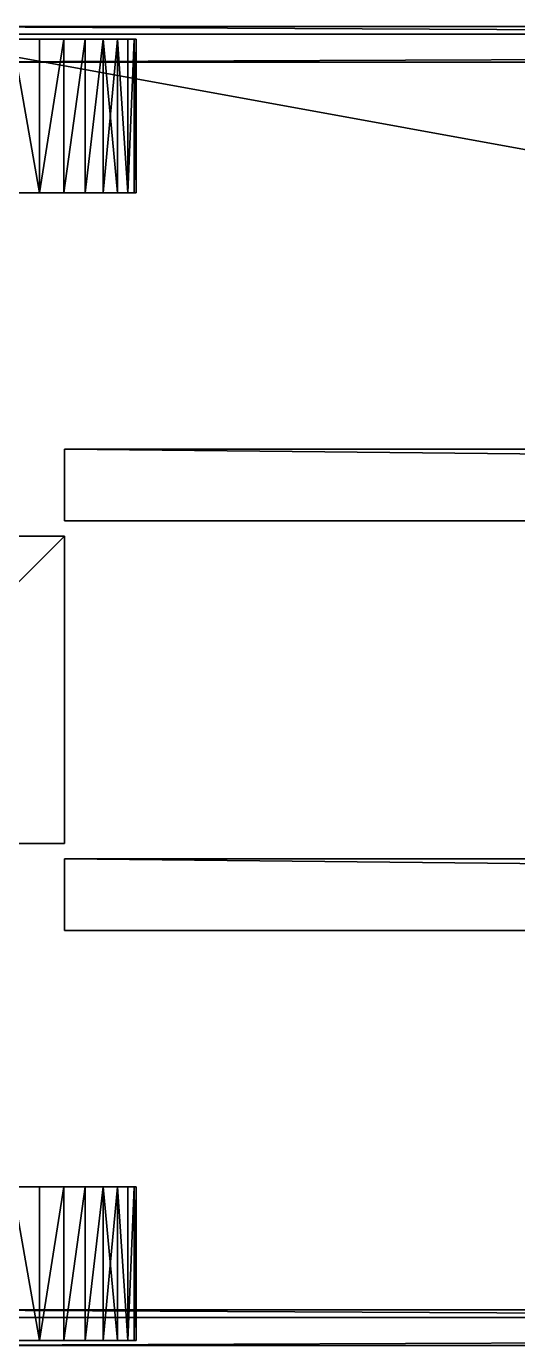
# Model space of a CAD drawing. Header units: millimetres. Extents: x -3100 to 14040, y -1280 to 1295.
# Drawn here: x 226 to 1185, y -1280 to 1295 of the extents above; entities that cross this region are included whole.
import ezdxf

# ---------------------------------------------------------------- set-up
doc = ezdxf.new("R2010")
doc.units = ezdxf.units.MM

msp = doc.modelspace()

# ---------------------------------------------------------------- linework, layer by layer
at = {"layer": 'CAD_75LAB'}
for points in [[(14040, 1295, 1250), (-40, 1295, 1250), (-40, 1295, 1320)], [(14040, 1295, 1320), (14040, 1295, 1250), (-40, 1295, 1320)], [(14040, 1225, 1250), (-40, 1225, 1250), (-40, 1295, 1250)], [(14040, 1295, 1250), (14040, 1225, 1250), (-40, 1295, 1250)], [(14040, 1225, 1320), (-40, 1295, 1320), (-40, 1225, 1320)], [(14040, 1295, 1320), (-40, 1295, 1320), (14040, 1225, 1320)], [(435.91, 1270, 606.36), (-475.91, 1270, 152.33), (-50.18, 1270, 1077.7)], [(435.91, 1270, 606.36), (-50.18, 1270, 2.3), (-475.91, 1270, 152.33)], [(435.91, 1270, 606.36), (198.28, 1270, 89.85), (-50.18, 1270, 2.3)], [(299.06, 1270, 903.8), (-50.18, 1270, 1077.7), (198.28, 1270, 990.15)], [(299.06, 1270, 903.8), (435.91, 1270, 606.36), (-50.18, 1270, 1077.7)], [(14040, 1280, 1160), (-40, 1280, 1160), (-40, 1280, 1250)], [(14040, 1280, 1250), (14040, 1280, 1160), (-40, 1280, 1250)], [(14040, -1280, 1160), (-40, -1280, 1160), (-40, 1280, 1160)], [(14040, 1280, 1160), (14040, -1280, 1160), (-40, 1280, 1160)], [(14040, -1280, 1250), (-40, 1280, 1250), (-40, -1280, 1250)], [(14040, 1280, 1250), (-40, 1280, 1250), (14040, -1280, 1250)], [(14040, 1280, 3995), (14040, 1280, 3940), (-40, 1280, 3940)], [(14040, 1280, 3995), (-40, 1280, 3940), (-40, 1280, 3995)], [(14040, 1280, 3940), (-40, 1225, 3940), (-40, 1280, 3940)], [(14040, 1280, 3940), (14040, 1225, 3940), (-40, 1225, 3940)], [(14040, 1280, 3995), (-40, 1280, 3995), (-40, 1225, 3995)], [(14040, 1280, 3995), (-40, 1225, 3995), (14040, 1225, 3995)], [(251.33, 970, 950.08), (251.33, 1270, 950.08), (198.28, 1270, 990.15)], [(198.28, 970, 990.15), (251.33, 970, 950.08), (198.28, 1270, 990.15)], [(251.33, 970, 129.92), (198.28, 970, 89.85), (198.28, 1270, 89.85)], [(251.33, 970, 129.92), (198.28, 1270, 89.85), (251.33, 1270, 129.92)], [(435.91, 1270, 606.36), (251.33, 1270, 129.92), (198.28, 1270, 89.85)], [(299.06, 1270, 903.8), (198.28, 1270, 990.15), (251.33, 1270, 950.08)], [(251.33, 970, 950.08), (299.06, 970, 903.8), (299.06, 1270, 903.8)], [(251.33, 970, 950.08), (299.06, 1270, 903.8), (251.33, 1270, 950.08)], [(251.33, 970, 129.92), (251.33, 1270, 129.92), (299.06, 1270, 176.2)], [(299.06, 970, 176.2), (251.33, 970, 129.92), (299.06, 1270, 176.2)], [(340.75, 1270, 228), (299.06, 1270, 176.2), (251.33, 1270, 129.92)], [(435.91, 1270, 606.36), (340.75, 1270, 228), (251.33, 1270, 129.92)], [(299.06, 970, 903.8), (340.75, 970, 852), (340.75, 1270, 852)], [(299.06, 970, 903.8), (340.75, 1270, 852), (299.06, 1270, 903.8)], [(299.06, 970, 176.2), (299.06, 1270, 176.2), (340.75, 1270, 228)], [(340.75, 970, 228), (299.06, 970, 176.2), (340.75, 1270, 228)], [(299.06, 1270, 903.8), (403.54, 1270, 735.07), (435.91, 1270, 606.36)], [(299.06, 1270, 903.8), (340.75, 1270, 852), (403.54, 1270, 735.07)], [(340.75, 970, 852), (375.75, 970, 795.47), (375.75, 1270, 795.47)], [(340.75, 970, 852), (375.75, 1270, 795.47), (340.75, 1270, 852)], [(340.75, 970, 228), (340.75, 1270, 228), (375.75, 1270, 284.53)], [(375.75, 970, 284.53), (340.75, 970, 228), (375.75, 1270, 284.53)], [(435.91, 1270, 606.36), (375.75, 1270, 284.53), (340.75, 1270, 228)], [(340.75, 1270, 852), (375.75, 1270, 795.47), (403.54, 1270, 735.07)], [(375.75, 970, 795.47), (403.54, 970, 735.07), (403.54, 1270, 735.07)], [(375.75, 970, 795.47), (403.54, 1270, 735.07), (375.75, 1270, 795.47)], [(403.54, 970, 344.93), (375.75, 970, 284.53), (375.75, 1270, 284.53)], [(403.54, 970, 344.93), (375.75, 1270, 284.53), (403.54, 1270, 344.93)], [(423.69, 1270, 408.29), (403.54, 1270, 344.93), (375.75, 1270, 284.53)], [(440, 1270, 540), (423.69, 1270, 408.29), (375.75, 1270, 284.53)], [(435.91, 1270, 606.36), (440, 1270, 540), (375.75, 1270, 284.53)], [(423.69, 970, 671.71), (423.69, 1270, 671.71), (403.54, 1270, 735.07)], [(403.54, 970, 735.07), (423.69, 970, 671.71), (403.54, 1270, 735.07)], [(423.69, 970, 408.29), (403.54, 1270, 344.93), (423.69, 1270, 408.29)], [(423.69, 970, 408.29), (403.54, 970, 344.93), (403.54, 1270, 344.93)], [(403.54, 1270, 735.07), (423.69, 1270, 671.71), (435.91, 1270, 606.36)], [(423.69, 970, 671.71), (435.91, 970, 606.36), (435.91, 1270, 606.36)], [(423.69, 970, 671.71), (435.91, 1270, 606.36), (423.69, 1270, 671.71)], [(423.69, 970, 408.29), (423.69, 1270, 408.29), (435.91, 1270, 473.64)], [(435.91, 970, 473.64), (423.69, 970, 408.29), (435.91, 1270, 473.64)], [(440, 1270, 540), (435.91, 1270, 473.64), (423.69, 1270, 408.29)], [(440, 970, 540), (440, 1270, 540), (435.91, 1270, 606.36)], [(435.91, 970, 606.36), (440, 970, 540), (435.91, 1270, 606.36)], [(435.91, 970, 473.64), (435.91, 1270, 473.64), (440, 1270, 540)], [(440, 970, 540), (435.91, 970, 473.64), (440, 1270, 540)], [(14040, 1225, 3995), (-40, 1225, 3940), (14040, 1225, 3940)], [(14040, 1225, 3995), (-40, 1225, 3995), (-40, 1225, 3940)], [(14040, 1225, 1250), (-40, 1225, 1320), (-40, 1225, 1250)], [(14040, 1225, 1320), (-40, 1225, 1320), (14040, 1225, 1250)], [(435.91, 970, 606.36), (-50.18, 970, 1077.7), (-475.91, 970, 152.33)], [(435.91, 970, 606.36), (-475.91, 970, 152.33), (-50.18, 970, 2.3)], [(435.91, 970, 606.36), (-50.18, 970, 2.3), (198.28, 970, 89.85)], [(299.06, 970, 903.8), (198.28, 970, 990.15), (-50.18, 970, 1077.7)], [(299.06, 970, 903.8), (-50.18, 970, 1077.7), (435.91, 970, 606.36)], [(435.91, 970, 606.36), (198.28, 970, 89.85), (251.33, 970, 129.92)], [(299.06, 970, 903.8), (251.33, 970, 950.08), (198.28, 970, 990.15)], [(340.75, 970, 228), (251.33, 970, 129.92), (299.06, 970, 176.2)], [(435.91, 970, 606.36), (251.33, 970, 129.92), (340.75, 970, 228)], [(299.06, 970, 903.8), (435.91, 970, 606.36), (403.54, 970, 735.07)], [(299.06, 970, 903.8), (403.54, 970, 735.07), (340.75, 970, 852)], [(435.91, 970, 606.36), (340.75, 970, 228), (375.75, 970, 284.53)], [(340.75, 970, 852), (403.54, 970, 735.07), (375.75, 970, 795.47)], [(423.69, 970, 408.29), (375.75, 970, 284.53), (403.54, 970, 344.93)], [(440, 970, 540), (375.75, 970, 284.53), (423.69, 970, 408.29)], [(435.91, 970, 606.36), (375.75, 970, 284.53), (440, 970, 540)], [(403.54, 970, 735.07), (435.91, 970, 606.36), (423.69, 970, 671.71)], [(440, 970, 540), (423.69, 970, 408.29), (435.91, 970, 473.64)], [(300, 470, 1160), (300, 470, 910), (300, 330, 910)], [(300, 330, 1160), (300, 470, 1160), (300, 330, 910)], [(13960, 470, 1160), (13960, 470, 910), (300, 470, 910)], [(13960, 470, 1160), (300, 470, 910), (300, 470, 1160)], [(13960, 330, 910), (300, 330, 910), (300, 470, 910)], [(13960, 470, 910), (13960, 330, 910), (300, 470, 910)], [(13960, 330, 1160), (300, 470, 1160), (300, 330, 1160)], [(13960, 470, 1160), (300, 470, 1160), (13960, 330, 1160)], [(13960, 330, 1160), (300, 330, 910), (13960, 330, 910)], [(13960, 330, 1160), (300, 330, 1160), (300, 330, 910)], [(300, 300, 1160), (300, 300, 1000), (-300, 300, 1000)], [(300, 300, 1160), (-300, 300, 1000), (-300, 300, 1160)], [(300, 300, 1000), (-300, -300, 1000), (-300, 300, 1000)], [(300, 300, 1000), (300, -300, 1000), (-300, -300, 1000)], [(300, 300, 1160), (-300, 300, 1160), (-300, -300, 1160)], [(300, 300, 1160), (-300, -300, 1160), (300, -300, 1160)], [(300, -300, 1160), (300, -300, 1000), (300, 300, 1000)], [(300, -300, 1160), (300, 300, 1000), (300, 300, 1160)], [(300, -300, 1160), (-300, -300, 1000), (300, -300, 1000)], [(300, -300, 1160), (-300, -300, 1160), (-300, -300, 1000)], [(300, -330, 1160), (300, -330, 910), (300, -470, 910)], [(300, -470, 1160), (300, -330, 1160), (300, -470, 910)], [(13960, -330, 1160), (13960, -330, 910), (300, -330, 910)], [(13960, -330, 1160), (300, -330, 910), (300, -330, 1160)], [(13960, -470, 910), (300, -470, 910), (300, -330, 910)], [(13960, -330, 910), (13960, -470, 910), (300, -330, 910)], [(13960, -470, 1160), (300, -330, 1160), (300, -470, 1160)], [(13960, -330, 1160), (300, -330, 1160), (13960, -470, 1160)], [(13960, -470, 1160), (300, -470, 910), (13960, -470, 910)], [(13960, -470, 1160), (300, -470, 1160), (300, -470, 910)], [(435.91, -970, 606.36), (-475.91, -970, 152.33), (-50.18, -970, 1077.7)], [(435.91, -970, 606.36), (-50.18, -970, 2.3), (-475.91, -970, 152.33)], [(435.91, -970, 606.36), (198.28, -970, 89.85), (-50.18, -970, 2.3)], [(299.06, -970, 903.8), (-50.18, -970, 1077.7), (198.28, -970, 990.15)], [(299.06, -970, 903.8), (435.91, -970, 606.36), (-50.18, -970, 1077.7)], [(251.33, -1270, 950.08), (251.33, -970, 950.08), (198.28, -970, 990.15)], [(198.28, -1270, 990.15), (251.33, -1270, 950.08), (198.28, -970, 990.15)], [(251.33, -1270, 129.92), (198.28, -1270, 89.85), (198.28, -970, 89.85)], [(251.33, -1270, 129.92), (198.28, -970, 89.85), (251.33, -970, 129.92)], [(435.91, -970, 606.36), (251.33, -970, 129.92), (198.28, -970, 89.85)], [(299.06, -970, 903.8), (198.28, -970, 990.15), (251.33, -970, 950.08)], [(251.33, -1270, 950.08), (299.06, -1270, 903.8), (299.06, -970, 903.8)], [(251.33, -1270, 950.08), (299.06, -970, 903.8), (251.33, -970, 950.08)], [(251.33, -1270, 129.92), (251.33, -970, 129.92), (299.06, -970, 176.2)], [(299.06, -1270, 176.2), (251.33, -1270, 129.92), (299.06, -970, 176.2)], [(340.75, -970, 228), (299.06, -970, 176.2), (251.33, -970, 129.92)], [(435.91, -970, 606.36), (340.75, -970, 228), (251.33, -970, 129.92)], [(299.06, -1270, 903.8), (340.75, -1270, 852), (340.75, -970, 852)], [(299.06, -1270, 903.8), (340.75, -970, 852), (299.06, -970, 903.8)], [(299.06, -1270, 176.2), (299.06, -970, 176.2), (340.75, -970, 228)], [(340.75, -1270, 228), (299.06, -1270, 176.2), (340.75, -970, 228)], [(299.06, -970, 903.8), (403.54, -970, 735.07), (435.91, -970, 606.36)], [(299.06, -970, 903.8), (340.75, -970, 852), (403.54, -970, 735.07)], [(340.75, -1270, 852), (375.75, -1270, 795.47), (375.75, -970, 795.47)], [(340.75, -1270, 852), (375.75, -970, 795.47), (340.75, -970, 852)], [(340.75, -1270, 228), (340.75, -970, 228), (375.75, -970, 284.53)], [(375.75, -1270, 284.53), (340.75, -1270, 228), (375.75, -970, 284.53)], [(435.91, -970, 606.36), (375.75, -970, 284.53), (340.75, -970, 228)], [(340.75, -970, 852), (375.75, -970, 795.47), (403.54, -970, 735.07)], [(375.75, -1270, 795.47), (403.54, -1270, 735.07), (403.54, -970, 735.07)], [(375.75, -1270, 795.47), (403.54, -970, 735.07), (375.75, -970, 795.47)], [(403.54, -1270, 344.93), (375.75, -1270, 284.53), (375.75, -970, 284.53)], [(403.54, -1270, 344.93), (375.75, -970, 284.53), (403.54, -970, 344.93)], [(423.69, -970, 408.29), (403.54, -970, 344.93), (375.75, -970, 284.53)], [(440, -970, 540), (423.69, -970, 408.29), (375.75, -970, 284.53)], [(435.91, -970, 606.36), (440, -970, 540), (375.75, -970, 284.53)], [(423.69, -1270, 671.71), (423.69, -970, 671.71), (403.54, -970, 735.07)], [(403.54, -1270, 735.07), (423.69, -1270, 671.71), (403.54, -970, 735.07)], [(423.69, -1270, 408.29), (403.54, -970, 344.93), (423.69, -970, 408.29)], [(423.69, -1270, 408.29), (403.54, -1270, 344.93), (403.54, -970, 344.93)], [(403.54, -970, 735.07), (423.69, -970, 671.71), (435.91, -970, 606.36)], [(423.69, -1270, 671.71), (435.91, -1270, 606.36), (435.91, -970, 606.36)], [(423.69, -1270, 671.71), (435.91, -970, 606.36), (423.69, -970, 671.71)], [(423.69, -1270, 408.29), (423.69, -970, 408.29), (435.91, -970, 473.64)], [(435.91, -1270, 473.64), (423.69, -1270, 408.29), (435.91, -970, 473.64)], [(440, -970, 540), (435.91, -970, 473.64), (423.69, -970, 408.29)], [(440, -1270, 540), (440, -970, 540), (435.91, -970, 606.36)], [(435.91, -1270, 606.36), (440, -1270, 540), (435.91, -970, 606.36)], [(435.91, -1270, 473.64), (435.91, -970, 473.64), (440, -970, 540)], [(440, -1270, 540), (435.91, -1270, 473.64), (440, -970, 540)], [(14040, -1210, 1250), (-40, -1210, 1250), (-40, -1210, 1320)], [(14040, -1210, 1320), (14040, -1210, 1250), (-40, -1210, 1320)], [(14040, -1280, 1250), (-40, -1280, 1250), (-40, -1210, 1250)], [(14040, -1210, 1250), (14040, -1280, 1250), (-40, -1210, 1250)], [(14040, -1280, 1320), (-40, -1210, 1320), (-40, -1280, 1320)], [(14040, -1210, 1320), (-40, -1210, 1320), (14040, -1280, 1320)], [(14040, -1225, 3995), (14040, -1225, 3940), (-40, -1225, 3940)], [(14040, -1225, 3995), (-40, -1225, 3940), (-40, -1225, 3995)], [(14040, -1225, 3940), (-40, -1280, 3940), (-40, -1225, 3940)], [(14040, -1225, 3940), (14040, -1280, 3940), (-40, -1280, 3940)], [(14040, -1225, 3995), (-40, -1225, 3995), (-40, -1280, 3995)], [(14040, -1225, 3995), (-40, -1280, 3995), (14040, -1280, 3995)], [(435.91, -1270, 606.36), (-50.18, -1270, 1077.7), (-475.91, -1270, 152.33)], [(435.91, -1270, 606.36), (-475.91, -1270, 152.33), (-50.18, -1270, 2.3)], [(435.91, -1270, 606.36), (-50.18, -1270, 2.3), (198.28, -1270, 89.85)], [(299.06, -1270, 903.8), (198.28, -1270, 990.15), (-50.18, -1270, 1077.7)], [(299.06, -1270, 903.8), (-50.18, -1270, 1077.7), (435.91, -1270, 606.36)], [(14040, -1280, 1160), (-40, -1280, 1250), (-40, -1280, 1160)], [(14040, -1280, 1250), (-40, -1280, 1250), (14040, -1280, 1160)], [(14040, -1280, 3995), (-40, -1280, 3940), (14040, -1280, 3940)], [(14040, -1280, 3995), (-40, -1280, 3995), (-40, -1280, 3940)], [(14040, -1280, 1250), (-40, -1280, 1320), (-40, -1280, 1250)], [(14040, -1280, 1320), (-40, -1280, 1320), (14040, -1280, 1250)], [(435.91, -1270, 606.36), (198.28, -1270, 89.85), (251.33, -1270, 129.92)], [(299.06, -1270, 903.8), (251.33, -1270, 950.08), (198.28, -1270, 990.15)], [(340.75, -1270, 228), (251.33, -1270, 129.92), (299.06, -1270, 176.2)], [(435.91, -1270, 606.36), (251.33, -1270, 129.92), (340.75, -1270, 228)], [(299.06, -1270, 903.8), (435.91, -1270, 606.36), (403.54, -1270, 735.07)], [(299.06, -1270, 903.8), (403.54, -1270, 735.07), (340.75, -1270, 852)], [(435.91, -1270, 606.36), (340.75, -1270, 228), (375.75, -1270, 284.53)], [(340.75, -1270, 852), (403.54, -1270, 735.07), (375.75, -1270, 795.47)], [(423.69, -1270, 408.29), (375.75, -1270, 284.53), (403.54, -1270, 344.93)], [(440, -1270, 540), (375.75, -1270, 284.53), (423.69, -1270, 408.29)], [(435.91, -1270, 606.36), (375.75, -1270, 284.53), (440, -1270, 540)], [(403.54, -1270, 735.07), (435.91, -1270, 606.36), (423.69, -1270, 671.71)], [(440, -1270, 540), (423.69, -1270, 408.29), (435.91, -1270, 473.64)]]:
    msp.add_3dface(points, dxfattribs=at)

doc.saveas('drawing.dxf')
